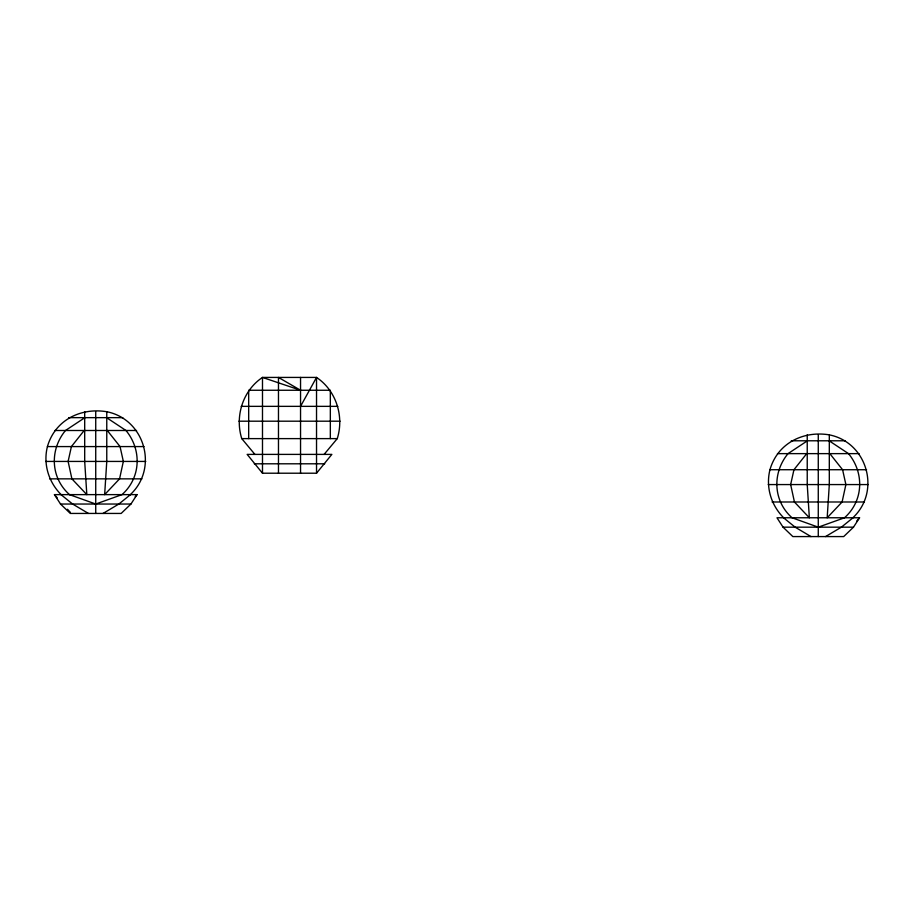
<?xml version="1.0" encoding="UTF-8"?>
<svg xmlns="http://www.w3.org/2000/svg" width="914" height="914" viewBox="0 0 914 914"><rect width="100%" height="100%" fill="white"/><g stroke="black" fill="none" stroke-linecap="round" stroke-linejoin="round"><path stroke-width="1.37" d="M107.281 430.494L120.054 446.58L123.344 461.433L119.563 478.856L104.653 494.623L106.767 461.433L106.767 411.723C80.546 407.381 54.943 420.223 47.425 446.58C43.049 463.946 48.545 482.044 61.135 494.623M829.821 453.63L842.594 469.727L845.884 484.569L842.102 501.992L827.181 517.77L829.306 484.569L829.306 434.858C803.086 430.517 777.471 443.359 769.954 469.727C765.589 487.082 771.073 505.179 783.664 517.77M84.179 430.494L71.406 446.58L68.116 461.433L71.898 478.856L86.819 494.623L84.694 461.433L84.694 411.723M806.719 453.63L793.946 469.727L790.656 484.569L794.437 501.992L809.347 517.77L807.233 484.569L807.233 434.858M254.903 454.395L241.753 438.617C234.761 416.27 242.793 390.564 262.489 377.425L316.53 377.425C336.215 390.564 344.258 416.27 337.266 438.617L324.104 454.395M130.336 494.623C158.682 468.162 144.766 419.252 106.767 411.723M852.865 517.77C881.21 491.298 867.295 442.399 829.306 434.858M300.546 406.353L316.53 377.425L316.53 473.212L262.489 473.212L247.157 454.395L331.851 454.395L316.53 473.212M130.942 504.037L137.02 494.623L54.44 494.623L60.518 504.037L70.298 513.439L121.162 513.439L130.942 504.037L60.518 504.037M853.482 527.172L859.56 517.77L776.98 517.77L783.058 527.172L792.838 536.575L843.702 536.575L853.482 527.172L783.058 527.172M844.479 517.77C863.547 500.941 864.438 472.892 848.512 453.63L829.112 440.788M135.203 496.713L137.02 494.623M856.829 520.9L859.56 517.77M130.496 494.623L118.854 504.037L103.031 513.439M853.025 517.77L841.394 527.172L825.559 536.575M84.888 417.652L65.488 430.494C49.562 449.745 50.453 477.793 69.521 494.623M807.428 440.788L788.028 453.63C772.09 472.892 772.993 500.941 792.061 517.77L818.27 527.172L844.547 517.77M241.193 406.353L337.814 406.353M68.71 417.652L122.75 417.652M238.942 421.194L340.065 421.194M54.909 430.494L136.552 430.494M241.753 438.617L337.266 438.617M791.25 440.788L845.29 440.788M47.425 446.58L144.046 446.58M777.448 453.63L859.091 453.63M45.7 461.433L145.76 461.433M254.298 463.798L324.721 463.798M769.954 469.727L866.575 469.727M49.562 478.856L141.91 478.856M768.24 484.569L868.3 484.569M772.09 501.992L864.438 501.992M69.453 494.623L95.73 504.037L122.008 494.623C140.985 477.748 141.899 449.734 125.972 430.494L106.572 417.652M810.969 536.575L795.146 527.172L783.504 517.77M88.441 513.439L72.606 504.037L60.975 494.623M67.476 509.258L70.389 512.388M54.44 494.623L57.171 497.764M818.27 434.858L818.27 536.575M330.331 438.617L330.331 390.255L248.677 390.255L248.677 438.617M300.546 377.425L300.546 473.212M278.473 473.212L278.473 377.425L300.546 390.255L262.489 377.425L262.489 473.212M95.73 411.723L95.73 513.439"/></g></svg>
